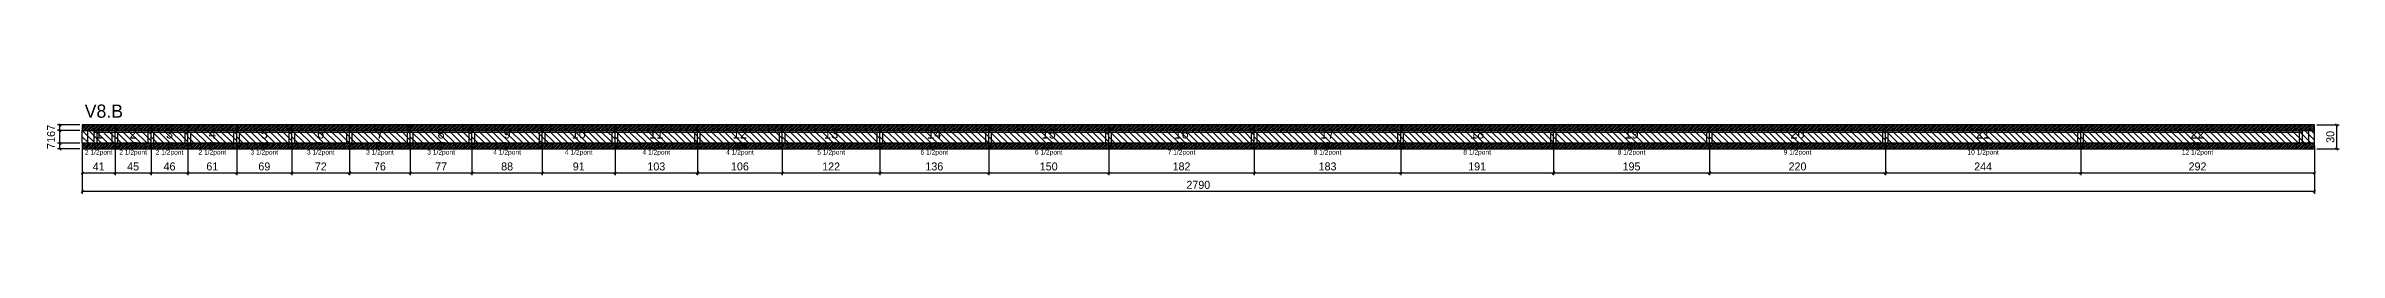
# Model space of a CAD drawing. Extents: x -69 to 5853, y -79 to 33.
# Drawn here: x 2986 to 5853, y -79 to 33 of the extents above; entities that cross this region are included whole.
import ezdxf
from ezdxf.enums import TextEntityAlignment as Align

# ---------------------------------------------------------------- set-up
doc = ezdxf.new("R2010")
doc.units = 0
for name, color, linetype in [('5', 5, 'Continuous'), ('COTA', 241, 'Continuous'), ('NOMENCLATURA', 7, 'Continuous'), ('Painéis', 200, 'Continuous'), ('Reaproveitamento', 30, 'Continuous'), ('SARR_2.2x7', 40, 'Continuous'), ('SARR_3.5x7', 81, 'Continuous'), ('SCO-___-LAJ', 224, 'Continuous'), ('texto', 7, 'Continuous')]:
    doc.layers.add(name, color=color, linetype=linetype)
doc.dimstyles.new('PAINEL', dxfattribs={"dimtxt": 10, "dimasz": 3, "dimexe": 3, "dimexo": 3, "dimgap": 3, "dimtad": 1, "dimblk": 'OBLIQUE', "dimblk1": 'OBLIQUE', "dimcen": 2.5, "dimclrd": 4, "dimclre": 4, "dimclrt": 240, "dimazin": 3, "dimtfac": 1, "dimtmove": 0, "dimatfit": 3})

# ---------------------------------------------------------------- blocks, each defined once
blk = doc.blocks.new('_OBLIQUE')
at = {"color": 0, "linetype": 'BYBLOCK'}
blk.add_line((-0.5, -0.5), (0.5, 0.5), dxfattribs=at)

msp = doc.modelspace()

# ---------------------------------------------------------------- hatches: boundary and pattern name
at = {"layer": 'COTA'}
h = msp.add_hatch(dxfattribs=at)
h.set_pattern_fill('ANSI31', scale=0.5)
h.paths.add_polyline_path([(3032, 0), (3073, 0), (3073, 7), (3032, 7)])
h = msp.add_hatch(dxfattribs=at)
h.set_pattern_fill('ANSI31', scale=0.5)
h.paths.add_polyline_path([(3073, 0), (3118, 0), (3118, 7), (3073, 7)])
h = msp.add_hatch(dxfattribs=at)
h.set_pattern_fill('ANSI31', scale=0.5)
h.paths.add_polyline_path([(3118, 0), (3164, 0), (3164, 7), (3118, 7)])
h = msp.add_hatch(dxfattribs=at)
h.set_pattern_fill('ANSI31', scale=0.5)
h.paths.add_polyline_path([(3164, 0), (3225, 0), (3225, 7), (3164, 7)])
h = msp.add_hatch(dxfattribs=at)
h.set_pattern_fill('ANSI31', scale=0.5)
h.paths.add_polyline_path([(3225, 0), (3294, 0), (3294, 7), (3225, 7)])
h = msp.add_hatch(dxfattribs=at)
h.set_pattern_fill('ANSI31', scale=0.5)
h.paths.add_polyline_path([(3294, 0), (3366, 0), (3366, 7), (3294, 7)])
h = msp.add_hatch(dxfattribs=at)
h.set_pattern_fill('ANSI31', scale=0.5)
h.paths.add_polyline_path([(3366, 0), (3442, 0), (3442, 7), (3366, 7)])
h = msp.add_hatch(dxfattribs=at)
h.set_pattern_fill('ANSI31', scale=0.5)
h.paths.add_polyline_path([(3442, 0), (3519, 0), (3519, 7), (3442, 7)])
h = msp.add_hatch(dxfattribs=at)
h.set_pattern_fill('ANSI31', scale=0.5)
h.paths.add_polyline_path([(3519, 0), (3607, 0), (3607, 7), (3519, 7)])
h = msp.add_hatch(dxfattribs=at)
h.set_pattern_fill('ANSI31', scale=0.5)
h.paths.add_polyline_path([(3607, 0), (3698, 0), (3698, 7), (3607, 7)])
h = msp.add_hatch(dxfattribs=at)
h.set_pattern_fill('ANSI31', scale=0.5)
h.paths.add_polyline_path([(3698, 0), (3801, 0), (3801, 7), (3698, 7)])
h = msp.add_hatch(dxfattribs=at)
h.set_pattern_fill('ANSI31', scale=0.5)
h.paths.add_polyline_path([(3801, 0), (3907, 0), (3907, 7), (3801, 7)])
h = msp.add_hatch(dxfattribs=at)
h.set_pattern_fill('ANSI31', scale=0.5)
h.paths.add_polyline_path([(3907, 0), (4029, 0), (4029, 7), (3907, 7)])
h = msp.add_hatch(dxfattribs=at)
h.set_pattern_fill('ANSI31', scale=0.5)
h.paths.add_polyline_path([(4029, 0), (4165, 0), (4165, 7), (4029, 7)])
h = msp.add_hatch(dxfattribs=at)
h.set_pattern_fill('ANSI31', scale=0.5)
h.paths.add_polyline_path([(4165, 0), (4315, 0), (4315, 7), (4165, 7)])
h = msp.add_hatch(dxfattribs=at)
h.set_pattern_fill('ANSI31', scale=0.5)
h.paths.add_polyline_path([(4315, 0), (4497, 0), (4497, 7), (4315, 7)])
h = msp.add_hatch(dxfattribs=at)
h.set_pattern_fill('ANSI31', scale=0.5)
h.paths.add_polyline_path([(4497, 0), (4680, 0), (4680, 7), (4497, 7)])
h = msp.add_hatch(dxfattribs=at)
h.set_pattern_fill('ANSI31', scale=0.5)
h.paths.add_polyline_path([(4680, 0), (4871, 0), (4871, 7), (4680, 7)])
h = msp.add_hatch(dxfattribs=at)
h.set_pattern_fill('ANSI31', scale=0.5)
h.paths.add_polyline_path([(4871, 0), (5066, 0), (5066, 7), (4871, 7)])
h = msp.add_hatch(dxfattribs=at)
h.set_pattern_fill('ANSI31', scale=0.5)
h.paths.add_polyline_path([(5066, 0), (5286, 0), (5286, 7), (5066, 7)])
h = msp.add_hatch(dxfattribs=at)
h.set_pattern_fill('ANSI31', scale=0.5)
h.paths.add_polyline_path([(5286, 0), (5530, 0), (5530, 7), (5286, 7)])
h = msp.add_hatch(dxfattribs=at)
h.set_pattern_fill('ANSI31', scale=0.5)
h.paths.add_polyline_path([(5530, 0), (5822, 0), (5822, 7), (5530, 7)])
h = msp.add_hatch(dxfattribs=at)
h.set_pattern_fill('ANSI31', scale=0.5)
h.paths.add_polyline_path([(3032, -23), (3073, -23), (3073, -16), (3032, -16)])
h = msp.add_hatch(dxfattribs=at)
h.set_pattern_fill('ANSI31', scale=0.5)
h.paths.add_polyline_path([(3073, -23), (3118, -23), (3118, -16), (3073, -16)])
h = msp.add_hatch(dxfattribs=at)
h.set_pattern_fill('ANSI31', scale=0.5)
h.paths.add_polyline_path([(3118, -23), (3164, -23), (3164, -16), (3118, -16)])
h = msp.add_hatch(dxfattribs=at)
h.set_pattern_fill('ANSI31', scale=0.5)
h.paths.add_polyline_path([(3164, -23), (3225, -23), (3225, -16), (3164, -16)])
h = msp.add_hatch(dxfattribs=at)
h.set_pattern_fill('ANSI31', scale=0.5)
h.paths.add_polyline_path([(3225, -23), (3294, -23), (3294, -16), (3225, -16)])
h = msp.add_hatch(dxfattribs=at)
h.set_pattern_fill('ANSI31', scale=0.5)
h.paths.add_polyline_path([(3294, -23), (3366, -23), (3366, -16), (3294, -16)])
h = msp.add_hatch(dxfattribs=at)
h.set_pattern_fill('ANSI31', scale=0.5)
h.paths.add_polyline_path([(3366, -23), (3442, -23), (3442, -16), (3366, -16)])
h = msp.add_hatch(dxfattribs=at)
h.set_pattern_fill('ANSI31', scale=0.5)
h.paths.add_polyline_path([(3442, -23), (3519, -23), (3519, -16), (3442, -16)])
h = msp.add_hatch(dxfattribs=at)
h.set_pattern_fill('ANSI31', scale=0.5)
h.paths.add_polyline_path([(3519, -23), (3607, -23), (3607, -16), (3519, -16)])
h = msp.add_hatch(dxfattribs=at)
h.set_pattern_fill('ANSI31', scale=0.5)
h.paths.add_polyline_path([(3607, -23), (3698, -23), (3698, -16), (3607, -16)])
h = msp.add_hatch(dxfattribs=at)
h.set_pattern_fill('ANSI31', scale=0.5)
h.paths.add_polyline_path([(3698, -23), (3801, -23), (3801, -16), (3698, -16)])
h = msp.add_hatch(dxfattribs=at)
h.set_pattern_fill('ANSI31', scale=0.5)
h.paths.add_polyline_path([(3801, -23), (3907, -23), (3907, -16), (3801, -16)])
h = msp.add_hatch(dxfattribs=at)
h.set_pattern_fill('ANSI31', scale=0.5)
h.paths.add_polyline_path([(3907, -23), (4029, -23), (4029, -16), (3907, -16)])
h = msp.add_hatch(dxfattribs=at)
h.set_pattern_fill('ANSI31', scale=0.5)
h.paths.add_polyline_path([(4029, -23), (4165, -23), (4165, -16), (4029, -16)])
h = msp.add_hatch(dxfattribs=at)
h.set_pattern_fill('ANSI31', scale=0.5)
h.paths.add_polyline_path([(4165, -23), (4315, -23), (4315, -16), (4165, -16)])
h = msp.add_hatch(dxfattribs=at)
h.set_pattern_fill('ANSI31', scale=0.5)
h.paths.add_polyline_path([(4315, -23), (4497, -23), (4497, -16), (4315, -16)])
h = msp.add_hatch(dxfattribs=at)
h.set_pattern_fill('ANSI31', scale=0.5)
h.paths.add_polyline_path([(4497, -23), (4680, -23), (4680, -16), (4497, -16)])
h = msp.add_hatch(dxfattribs=at)
h.set_pattern_fill('ANSI31', scale=0.5)
h.paths.add_polyline_path([(4680, -23), (4871, -23), (4871, -16), (4680, -16)])
h = msp.add_hatch(dxfattribs=at)
h.set_pattern_fill('ANSI31', scale=0.5)
h.paths.add_polyline_path([(4871, -23), (5066, -23), (5066, -16), (4871, -16)])
h = msp.add_hatch(dxfattribs=at)
h.set_pattern_fill('ANSI31', scale=0.5)
h.paths.add_polyline_path([(5066, -23), (5286, -23), (5286, -16), (5066, -16)])
h = msp.add_hatch(dxfattribs=at)
h.set_pattern_fill('ANSI31', scale=0.5)
h.paths.add_polyline_path([(5286, -23), (5530, -23), (5530, -16), (5286, -16)])
h = msp.add_hatch(dxfattribs=at)
h.set_pattern_fill('ANSI31', scale=0.5)
h.paths.add_polyline_path([(5530, -23), (5822, -23), (5822, -16), (5530, -16)])

# ---------------------------------------------------------------- linework, layer by layer
at = {"layer": 'Painéis'}
for p, q in [((3032, 0), (3073, 0)), ((3032, -16), (3032, 0)), ((3073, -16), (3073, 0)), ((3073, -16), (3073, 0)), ((3073, 0), (3118, 0)), ((3073, -16), (3073, 0)), ((3118, -16), (3118, 0)), ((3118, -16), (3118, 0)), ((3118, 0), (3164, 0)), ((3118, -16), (3118, 0)), ((3164, -16), (3164, 0)), ((3164, -16), (3164, 0)), ((3164, 0), (3225, 0)), ((3164, -16), (3164, 0)), ((3225, -16), (3225, 0)), ((3225, -16), (3225, 0)), ((3225, 0), (3294, 0)), ((3225, -16), (3225, 0)), ((3294, -16), (3294, 0)), ((3294, -16), (3294, 0)), ((3294, 0), (3366, 0)), ((3294, -16), (3294, 0)), ((3366, -16), (3366, 0)), ((3366, -16), (3366, 0)), ((3366, 0), (3442, 0)), ((3366, -16), (3366, 0)), ((3442, -16), (3442, 0)), ((3442, -16), (3442, 0)), ((3442, 0), (3519, 0)), ((3442, -16), (3442, 0)), ((3519, -16), (3519, 0)), ((3519, -16), (3519, 0)), ((3519, 0), (3607, 0)), ((3519, -16), (3519, 0)), ((3607, -16), (3607, 0)), ((3607, -16), (3607, 0)), ((3607, 0), (3698, 0)), ((3607, -16), (3607, 0)), ((3698, -16), (3698, 0)), ((3698, -16), (3698, 0)), ((3698, 0), (3801, 0)), ((3698, -16), (3698, 0)), ((3801, -16), (3801, 0)), ((3801, -16), (3801, 0)), ((3801, 0), (3907, 0)), ((3801, -16), (3801, 0)), ((3907, -16), (3907, 0)), ((3907, -16), (3907, 0)), ((3907, 0), (4029, 0)), ((3907, -16), (3907, 0)), ((4029, -16), (4029, 0)), ((4029, -16), (4029, 0)), ((4029, 0), (4165, 0)), ((4029, -16), (4029, 0)), ((4165, -16), (4165, 0)), ((4165, -16), (4165, 0)), ((4165, 0), (4315, 0)), ((4165, -16), (4165, 0)), ((4315, -16), (4315, 0)), ((4315, -16), (4315, 0)), ((4315, 0), (4497, 0)), ((4315, -16), (4315, 0)), ((4497, -16), (4497, 0)), ((4497, -16), (4497, 0)), ((4497, 0), (4680, 0)), ((4497, -16), (4497, 0)), ((4680, -16), (4680, 0)), ((4680, -16), (4680, 0)), ((4680, 0), (4871, 0)), ((4680, -16), (4680, 0)), ((4871, -16), (4871, 0)), ((4871, -16), (4871, 0)), ((4871, 0), (5066, 0)), ((4871, -16), (4871, 0)), ((5066, -16), (5066, 0)), ((5066, -16), (5066, 0)), ((5066, 0), (5286, 0)), ((5066, -16), (5066, 0)), ((5286, -16), (5286, 0)), ((5286, -16), (5286, 0)), ((5286, 0), (5530, 0)), ((5286, -16), (5286, 0)), ((5530, -16), (5530, 0)), ((5530, -16), (5530, 0)), ((5530, 0), (5822, 0)), ((5530, -16), (5530, 0)), ((5822, -16), (5822, 0)), ((3032, -16), (3073, -16)), ((3073, -16), (3118, -16)), ((3118, -16), (3164, -16)), ((3164, -16), (3225, -16)), ((3225, -16), (3294, -16)), ((3294, -16), (3366, -16)), ((3366, -16), (3442, -16)), ((3442, -16), (3519, -16)), ((3519, -16), (3607, -16)), ((3607, -16), (3698, -16)), ((3698, -16), (3801, -16)), ((3801, -16), (3907, -16)), ((3907, -16), (4029, -16)), ((4029, -16), (4165, -16)), ((4165, -16), (4315, -16)), ((4315, -16), (4497, -16)), ((4497, -16), (4680, -16)), ((4680, -16), (4871, -16)), ((4871, -16), (5066, -16)), ((5066, -16), (5286, -16)), ((5286, -16), (5530, -16)), ((5530, -16), (5822, -16))]:
    msp.add_line(p, q, dxfattribs=at)
at = {"layer": 'Reaproveitamento', "color": 30}
for p, q in [((3048, -16), (3032, 0)), ((3056, -16), (3040, 0)), ((3064, -16), (3048, 0)), ((3072, -16), (3056, 0)), ((3073, -9), (3064, 0)), ((3073, -1), (3072, 0)), ((3089, -16), (3073, 0)), ((3097, -16), (3081, 0)), ((3105, -16), (3089, 0)), ((3113, -16), (3097, 0)), ((3118, -13), (3105, 0)), ((3118, -5), (3113, 0)), ((3134, -16), (3118, 0)), ((3142, -16), (3126, 0)), ((3150, -16), (3134, 0)), ((3158, -16), (3142, 0)), ((3164, -14), (3150, 0)), ((3164, -6), (3158, 0)), ((3180, -16), (3164, 0)), ((3188, -16), (3172, 0)), ((3196, -16), (3180, 0)), ((3204, -16), (3188, 0)), ((3212, -16), (3196, 0)), ((3220, -16), (3204, 0)), ((3225, -13), (3212, 0)), ((3225, -5), (3220, 0)), ((3241, -16), (3225, 0)), ((3249, -16), (3233, 0)), ((3257, -16), (3241, 0)), ((3265, -16), (3249, 0)), ((3273, -16), (3257, 0)), ((3281, -16), (3265, 0)), ((3289, -16), (3273, 0)), ((3294, -13), (3281, 0)), ((3294, -5), (3289, 0)), ((3310, -16), (3294, 0)), ((3318, -16), (3302, 0)), ((3326, -16), (3310, 0)), ((3334, -16), (3318, 0)), ((3342, -16), (3326, 0)), ((3350, -16), (3334, 0)), ((3358, -16), (3342, 0)), ((3366, -16), (3350, 0)), ((3366, -8), (3358, 0)), ((3366, 0), (3366, 0)), ((3382, -16), (3366, 0)), ((3390, -16), (3374, 0)), ((3398, -16), (3382, 0)), ((3406, -16), (3390, 0)), ((3414, -16), (3398, 0)), ((3422, -16), (3406, 0)), ((3430, -16), (3414, 0)), ((3438, -16), (3422, 0)), ((3442, -12), (3430, 0)), ((3442, -4), (3438, 0)), ((3458, -16), (3442, 0)), ((3466, -16), (3450, 0)), ((3474, -16), (3458, 0)), ((3482, -16), (3466, 0)), ((3490, -16), (3474, 0)), ((3498, -16), (3482, 0)), ((3506, -16), (3490, 0)), ((3514, -16), (3498, 0)), ((3519, -13), (3506, 0)), ((3519, -5), (3514, 0)), ((3535, -16), (3519, 0)), ((3543, -16), (3527, 0)), ((3551, -16), (3535, 0)), ((3559, -16), (3543, 0)), ((3567, -16), (3551, 0)), ((3575, -16), (3559, 0)), ((3583, -16), (3567, 0)), ((3591, -16), (3575, 0)), ((3599, -16), (3583, 0)), ((3607, -16), (3591, 0)), ((3607, -8), (3599, 0)), ((3607, 0), (3607, 0)), ((3623, -16), (3607, 0)), ((3631, -16), (3615, 0)), ((3639, -16), (3623, 0)), ((3647, -16), (3631, 0)), ((3655, -16), (3639, 0)), ((3663, -16), (3647, 0)), ((3671, -16), (3655, 0)), ((3679, -16), (3663, 0)), ((3687, -16), (3671, 0)), ((3695, -16), (3679, 0)), ((3698, -11), (3687, 0)), ((3698, -3), (3695, 0)), ((3714, -16), (3698, 0)), ((3722, -16), (3706, 0)), ((3730, -16), (3714, 0)), ((3738, -16), (3722, 0)), ((3746, -16), (3730, 0)), ((3754, -16), (3738, 0)), ((3762, -16), (3746, 0)), ((3770, -16), (3754, 0)), ((3778, -16), (3762, 0)), ((3786, -16), (3770, 0)), ((3794, -16), (3778, 0)), ((3801, -15), (3786, 0)), ((3801, -7), (3794, 0)), ((3817, -16), (3801, 0)), ((3825, -16), (3809, 0)), ((3833, -16), (3817, 0)), ((3841, -16), (3825, 0)), ((3849, -16), (3833, 0)), ((3857, -16), (3841, 0)), ((3865, -16), (3849, 0)), ((3873, -16), (3857, 0)), ((3881, -16), (3865, 0)), ((3889, -16), (3873, 0)), ((3897, -16), (3881, 0)), ((3905, -16), (3889, 0)), ((3907, -10), (3897, 0)), ((3907, -2), (3905, 0)), ((3923, -16), (3907, 0)), ((3931, -16), (3915, 0)), ((3939, -16), (3923, 0)), ((3947, -16), (3931, 0)), ((3955, -16), (3939, 0)), ((3963, -16), (3947, 0)), ((3971, -16), (3955, 0)), ((3979, -16), (3963, 0)), ((3987, -16), (3971, 0)), ((3995, -16), (3979, 0)), ((4003, -16), (3987, 0)), ((4011, -16), (3995, 0)), ((4019, -16), (4003, 0)), ((4027, -16), (4011, 0)), ((4029, -10), (4019, 0)), ((4029, -2), (4027, 0)), ((4045, -16), (4029, 0)), ((4053, -16), (4037, 0)), ((4061, -16), (4045, 0)), ((4069, -16), (4053, 0)), ((4077, -16), (4061, 0)), ((4085, -16), (4069, 0)), ((4093, -16), (4077, 0)), ((4101, -16), (4085, 0)), ((4109, -16), (4093, 0)), ((4117, -16), (4101, 0)), ((4125, -16), (4109, 0)), ((4133, -16), (4117, 0)), ((4141, -16), (4125, 0)), ((4149, -16), (4133, 0)), ((4157, -16), (4141, 0)), ((4165, -16), (4149, 0)), ((4165, -8), (4157, 0)), ((4165, 0), (4165, 0)), ((4181, -16), (4165, 0)), ((4189, -16), (4173, 0)), ((4197, -16), (4181, 0)), ((4205, -16), (4189, 0)), ((4213, -16), (4197, 0)), ((4221, -16), (4205, 0)), ((4229, -16), (4213, 0)), ((4237, -16), (4221, 0)), ((4245, -16), (4229, 0)), ((4253, -16), (4237, 0)), ((4261, -16), (4245, 0)), ((4269, -16), (4253, 0)), ((4277, -16), (4261, 0)), ((4285, -16), (4269, 0)), ((4293, -16), (4277, 0)), ((4301, -16), (4285, 0)), ((4309, -16), (4293, 0)), ((4315, -14), (4301, 0)), ((4315, -6), (4309, 0)), ((4331, -16), (4315, 0)), ((4339, -16), (4323, 0)), ((4347, -16), (4331, 0)), ((4355, -16), (4339, 0)), ((4363, -16), (4347, 0)), ((4371, -16), (4355, 0)), ((4379, -16), (4363, 0)), ((4387, -16), (4371, 0)), ((4395, -16), (4379, 0)), ((4403, -16), (4387, 0)), ((4411, -16), (4395, 0)), ((4419, -16), (4403, 0)), ((4427, -16), (4411, 0)), ((4435, -16), (4419, 0)), ((4443, -16), (4427, 0)), ((4451, -16), (4435, 0)), ((4459, -16), (4443, 0)), ((4467, -16), (4451, 0)), ((4475, -16), (4459, 0)), ((4483, -16), (4467, 0)), ((4491, -16), (4475, 0)), ((4497, -14), (4483, 0)), ((4497, -6), (4491, 0)), ((4513, -16), (4497, 0)), ((4521, -16), (4505, 0)), ((4529, -16), (4513, 0)), ((4537, -16), (4521, 0)), ((4545, -16), (4529, 0)), ((4553, -16), (4537, 0)), ((4561, -16), (4545, 0)), ((4569, -16), (4553, 0)), ((4577, -16), (4561, 0)), ((4585, -16), (4569, 0)), ((4593, -16), (4577, 0)), ((4601, -16), (4585, 0)), ((4609, -16), (4593, 0)), ((4617, -16), (4601, 0)), ((4625, -16), (4609, 0)), ((4633, -16), (4617, 0)), ((4641, -16), (4625, 0)), ((4649, -16), (4633, 0)), ((4657, -16), (4641, 0)), ((4665, -16), (4649, 0)), ((4673, -16), (4657, 0)), ((4680, -15), (4665, 0)), ((4680, -7), (4673, 0)), ((4696, -16), (4680, 0)), ((4704, -16), (4688, 0)), ((4712, -16), (4696, 0)), ((4720, -16), (4704, 0)), ((4728, -16), (4712, 0)), ((4736, -16), (4720, 0)), ((4744, -16), (4728, 0)), ((4752, -16), (4736, 0)), ((4760, -16), (4744, 0)), ((4768, -16), (4752, 0)), ((4776, -16), (4760, 0)), ((4784, -16), (4768, 0)), ((4792, -16), (4776, 0)), ((4800, -16), (4784, 0)), ((4808, -16), (4792, 0)), ((4816, -16), (4800, 0)), ((4824, -16), (4808, 0)), ((4832, -16), (4816, 0)), ((4840, -16), (4824, 0)), ((4848, -16), (4832, 0)), ((4856, -16), (4840, 0)), ((4864, -16), (4848, 0)), ((4871, -15), (4856, 0)), ((4871, -7), (4864, 0)), ((4887, -16), (4871, 0)), ((4895, -16), (4879, 0)), ((4903, -16), (4887, 0)), ((4911, -16), (4895, 0)), ((4919, -16), (4903, 0)), ((4927, -16), (4911, 0)), ((4935, -16), (4919, 0)), ((4943, -16), (4927, 0)), ((4951, -16), (4935, 0)), ((4959, -16), (4943, 0)), ((4967, -16), (4951, 0)), ((4975, -16), (4959, 0)), ((4983, -16), (4967, 0)), ((4991, -16), (4975, 0)), ((4999, -16), (4983, 0)), ((5007, -16), (4991, 0)), ((5015, -16), (4999, 0)), ((5023, -16), (5007, 0)), ((5031, -16), (5015, 0)), ((5039, -16), (5023, 0)), ((5047, -16), (5031, 0)), ((5055, -16), (5039, 0)), ((5063, -16), (5047, 0)), ((5066, -11), (5055, 0)), ((5066, -3), (5063, 0)), ((5082, -16), (5066, 0)), ((5090, -16), (5074, 0)), ((5098, -16), (5082, 0)), ((5106, -16), (5090, 0)), ((5114, -16), (5098, 0)), ((5122, -16), (5106, 0)), ((5130, -16), (5114, 0)), ((5138, -16), (5122, 0)), ((5146, -16), (5130, 0)), ((5154, -16), (5138, 0)), ((5162, -16), (5146, 0)), ((5170, -16), (5154, 0)), ((5178, -16), (5162, 0)), ((5186, -16), (5170, 0)), ((5194, -16), (5178, 0)), ((5202, -16), (5186, 0)), ((5210, -16), (5194, 0)), ((5218, -16), (5202, 0)), ((5226, -16), (5210, 0)), ((5234, -16), (5218, 0)), ((5242, -16), (5226, 0)), ((5250, -16), (5234, 0)), ((5258, -16), (5242, 0)), ((5266, -16), (5250, 0)), ((5274, -16), (5258, 0)), ((5282, -16), (5266, 0)), ((5286, -12), (5274, 0)), ((5286, -4), (5282, 0)), ((5302, -16), (5286, 0)), ((5310, -16), (5294, 0)), ((5318, -16), (5302, 0)), ((5326, -16), (5310, 0)), ((5334, -16), (5318, 0)), ((5342, -16), (5326, 0)), ((5350, -16), (5334, 0)), ((5358, -16), (5342, 0)), ((5366, -16), (5350, 0)), ((5374, -16), (5358, 0)), ((5382, -16), (5366, 0)), ((5390, -16), (5374, 0)), ((5398, -16), (5382, 0)), ((5406, -16), (5390, 0)), ((5414, -16), (5398, 0)), ((5422, -16), (5406, 0)), ((5430, -16), (5414, 0)), ((5438, -16), (5422, 0)), ((5446, -16), (5430, 0)), ((5454, -16), (5438, 0)), ((5462, -16), (5446, 0)), ((5470, -16), (5454, 0)), ((5478, -16), (5462, 0)), ((5486, -16), (5470, 0)), ((5494, -16), (5478, 0)), ((5502, -16), (5486, 0)), ((5510, -16), (5494, 0)), ((5518, -16), (5502, 0)), ((5526, -16), (5510, 0)), ((5530, -12), (5518, 0)), ((5530, -4), (5526, 0)), ((5546, -16), (5530, 0)), ((5554, -16), (5538, 0)), ((5562, -16), (5546, 0)), ((5570, -16), (5554, 0)), ((5578, -16), (5562, 0)), ((5586, -16), (5570, 0)), ((5594, -16), (5578, 0)), ((5602, -16), (5586, 0)), ((5610, -16), (5594, 0)), ((5618, -16), (5602, 0)), ((5626, -16), (5610, 0)), ((5634, -16), (5618, 0)), ((5642, -16), (5626, 0)), ((5650, -16), (5634, 0)), ((5658, -16), (5642, 0)), ((5666, -16), (5650, 0)), ((5674, -16), (5658, 0)), ((5682, -16), (5666, 0)), ((5690, -16), (5674, 0)), ((5698, -16), (5682, 0)), ((5706, -16), (5690, 0)), ((5714, -16), (5698, 0)), ((5722, -16), (5706, 0)), ((5730, -16), (5714, 0)), ((5738, -16), (5722, 0)), ((5746, -16), (5730, 0)), ((5754, -16), (5738, 0)), ((5762, -16), (5746, 0)), ((5770, -16), (5754, 0)), ((5778, -16), (5762, 0)), ((5786, -16), (5770, 0)), ((5794, -16), (5778, 0)), ((5802, -16), (5786, 0)), ((5810, -16), (5794, 0)), ((5818, -16), (5802, 0)), ((5822, -12), (5810, 0)), ((5822, -4), (5818, 0)), ((3040, -16), (3032, -8)), ((3032, -16), (3032, -16)), ((3081, -16), (3073, -8)), ((3073, -16), (3073, -16)), ((3126, -16), (3118, -8)), ((3118, -16), (3118, -16)), ((3172, -16), (3164, -8)), ((3164, -16), (3164, -16)), ((3233, -16), (3225, -8)), ((3225, -16), (3225, -16)), ((3302, -16), (3294, -8)), ((3294, -16), (3294, -16)), ((3374, -16), (3366, -8)), ((3366, -16), (3366, -16)), ((3450, -16), (3442, -8)), ((3442, -16), (3442, -16)), ((3527, -16), (3519, -8)), ((3519, -16), (3519, -16)), ((3615, -16), (3607, -8)), ((3607, -16), (3607, -16)), ((3706, -16), (3698, -8)), ((3698, -16), (3698, -16)), ((3809, -16), (3801, -8)), ((3801, -16), (3801, -16)), ((3915, -16), (3907, -8)), ((3907, -16), (3907, -16)), ((4037, -16), (4029, -8)), ((4029, -16), (4029, -16)), ((4173, -16), (4165, -8)), ((4165, -16), (4165, -16)), ((4323, -16), (4315, -8)), ((4315, -16), (4315, -16)), ((4505, -16), (4497, -8)), ((4497, -16), (4497, -16)), ((4688, -16), (4680, -8)), ((4680, -16), (4680, -16)), ((4879, -16), (4871, -8)), ((4871, -16), (4871, -16)), ((5074, -16), (5066, -8)), ((5066, -16), (5066, -16)), ((5294, -16), (5286, -8)), ((5286, -16), (5286, -16)), ((5538, -16), (5530, -8)), ((5530, -16), (5530, -16))]:
    msp.add_line(p, q, dxfattribs=at)
at = {"layer": 'SARR_2.2x7'}
for p, q in [((3039, -16), (3039, 0)), ((5815, -16), (5815, 0)), ((3047, -2.2), (3073, -2.2)), ((3073, -2.2), (3118, -2.2)), ((3118, -2.2), (3164, -2.2)), ((3164, -2.2), (3225, -2.2)), ((3225, -2.2), (3294, -2.2)), ((3294, -2.2), (3366, -2.2)), ((3366, -2.2), (3442, -2.2)), ((3442, -2.2), (3519, -2.2)), ((3519, -2.2), (3607, -2.2)), ((3607, -2.2), (3698, -2.2)), ((3698, -2.2), (3801, -2.2)), ((3801, -2.2), (3907, -2.2)), ((3907, -2.2), (4029, -2.2)), ((4029, -2.2), (4165, -2.2)), ((4165, -2.2), (4315, -2.2)), ((4315, -2.2), (4497, -2.2)), ((4497, -2.2), (4680, -2.2)), ((4680, -2.2), (4871, -2.2)), ((4871, -2.2), (5066, -2.2)), ((5066, -2.2), (5286, -2.2)), ((5286, -2.2), (5530, -2.2)), ((5530, -2.2), (5807, -2.2))]:
    msp.add_line(p, q, dxfattribs=at)
at = {"layer": 'SARR_3.5x7'}
for p, q in [((3047, -16), (3047, 0)), ((3073, -16), (3073, 0)), ((3073, -16), (3073, 0)), ((3118, -16), (3118, 0)), ((3118, -16), (3118, 0)), ((3164, -16), (3164, 0)), ((3164, -16), (3164, 0)), ((3225, -16), (3225, 0)), ((3225, -16), (3225, 0)), ((3294, -16), (3294, 0)), ((3294, -16), (3294, 0)), ((3366, -16), (3366, 0)), ((3366, -16), (3366, 0)), ((3442, -16), (3442, 0)), ((3442, -16), (3442, 0)), ((3519, -16), (3519, 0)), ((3519, -16), (3519, 0)), ((3607, -16), (3607, 0)), ((3607, -16), (3607, 0)), ((3698, -16), (3698, 0)), ((3698, -16), (3698, 0)), ((3801, -16), (3801, 0)), ((3801, -16), (3801, 0)), ((3907, -16), (3907, 0)), ((3907, -16), (3907, 0)), ((4029, -16), (4029, 0)), ((4029, -16), (4029, 0)), ((4165, -16), (4165, 0)), ((4165, -16), (4165, 0)), ((4315, -16), (4315, 0)), ((4315, -16), (4315, 0)), ((4497, -16), (4497, 0)), ((4497, -16), (4497, 0)), ((4680, -16), (4680, 0)), ((4680, -16), (4680, 0)), ((4871, -16), (4871, 0)), ((4871, -16), (4871, 0)), ((5066, -16), (5066, 0)), ((5066, -16), (5066, 0)), ((5286, -16), (5286, 0)), ((5286, -16), (5286, 0)), ((5530, -16), (5530, 0)), ((5530, -16), (5530, 0)), ((5807, -16), (5807, 0)), ((3047, -16), (3050.5, -16)), ((3050.5, -16), (3050.5, -2.2)), ((3069.5, -16), (3069.5, -2.2)), ((3069.5, -16), (3073, -16)), ((3073, -16), (3076.5, -16)), ((3076.5, -16), (3076.5, -2.2)), ((3114.5, -16), (3114.5, -2.2)), ((3114.5, -16), (3118, -16)), ((3118, -16), (3121.5, -16)), ((3121.5, -16), (3121.5, -2.2)), ((3160.5, -16), (3160.5, -2.2)), ((3160.5, -16), (3164, -16)), ((3164, -16), (3167.5, -16)), ((3167.5, -16), (3167.5, -2.2)), ((3221.5, -16), (3221.5, -2.2)), ((3221.5, -16), (3225, -16)), ((3225, -16), (3228.5, -16)), ((3228.5, -16), (3228.5, -2.2)), ((3290.5, -16), (3290.5, -2.2)), ((3290.5, -16), (3294, -16)), ((3294, -16), (3297.5, -16)), ((3297.5, -16), (3297.5, -2.2)), ((3362.5, -16), (3362.5, -2.2)), ((3362.5, -16), (3366, -16)), ((3366, -16), (3369.5, -16)), ((3369.5, -16), (3369.5, -2.2)), ((3438.5, -16), (3438.5, -2.2)), ((3438.5, -16), (3442, -16)), ((3442, -16), (3445.5, -16)), ((3445.5, -16), (3445.5, -2.2)), ((3515.5, -16), (3515.5, -2.2)), ((3515.5, -16), (3519, -16)), ((3519, -16), (3522.5, -16)), ((3522.5, -16), (3522.5, -2.2)), ((3603.5, -16), (3603.5, -2.2)), ((3603.5, -16), (3607, -16)), ((3607, -16), (3610.5, -16)), ((3610.5, -16), (3610.5, -2.2)), ((3694.5, -16), (3694.5, -2.2)), ((3694.5, -16), (3698, -16)), ((3698, -16), (3701.5, -16)), ((3701.5, -16), (3701.5, -2.2)), ((3797.5, -16), (3797.5, -2.2)), ((3797.5, -16), (3801, -16)), ((3801, -16), (3804.5, -16)), ((3804.5, -16), (3804.5, -2.2)), ((3903.5, -16), (3903.5, -2.2)), ((3903.5, -16), (3907, -16)), ((3907, -16), (3910.5, -16)), ((3910.5, -16), (3910.5, -2.2)), ((4025.5, -16), (4025.5, -2.2)), ((4025.5, -16), (4029, -16)), ((4029, -16), (4032.5, -16)), ((4032.5, -16), (4032.5, -2.2)), ((4161.5, -16), (4161.5, -2.2)), ((4161.5, -16), (4165, -16)), ((4165, -16), (4168.5, -16)), ((4168.5, -16), (4168.5, -2.2)), ((4311.5, -16), (4311.5, -2.2)), ((4311.5, -16), (4315, -16)), ((4315, -16), (4318.5, -16)), ((4318.5, -16), (4318.5, -2.2)), ((4493.5, -16), (4493.5, -2.2)), ((4493.5, -16), (4497, -16)), ((4497, -16), (4500.5, -16)), ((4500.5, -16), (4500.5, -2.2)), ((4676.5, -16), (4676.5, -2.2)), ((4676.5, -16), (4680, -16)), ((4680, -16), (4683.5, -16)), ((4683.5, -16), (4683.5, -2.2)), ((4867.5, -16), (4867.5, -2.2)), ((4867.5, -16), (4871, -16)), ((4871, -16), (4874.5, -16)), ((4874.5, -16), (4874.5, -2.2)), ((5062.5, -16), (5062.5, -2.2)), ((5062.5, -16), (5066, -16)), ((5066, -16), (5069.5, -16)), ((5069.5, -16), (5069.5, -2.2)), ((5282.5, -16), (5282.5, -2.2)), ((5282.5, -16), (5286, -16)), ((5286, -16), (5289.5, -16)), ((5289.5, -16), (5289.5, -2.2)), ((5526.5, -16), (5526.5, -2.2)), ((5526.5, -16), (5530, -16)), ((5530, -16), (5533.5, -16)), ((5533.5, -16), (5533.5, -2.2)), ((5803.5, -16), (5803.5, -2.2)), ((5803.5, -16), (5807, -16))]:
    msp.add_line(p, q, dxfattribs=at)
at = {"layer": 'SCO-___-LAJ'}
for points in [[(3032, 0), (3073, 0), (3073, 7), (3032, 7)], [(3073, 0), (3118, 0), (3118, 7), (3073, 7)], [(3118, 0), (3164, 0), (3164, 7), (3118, 7)], [(3164, 0), (3225, 0), (3225, 7), (3164, 7)], [(3225, 0), (3294, 0), (3294, 7), (3225, 7)], [(3294, 0), (3366, 0), (3366, 7), (3294, 7)], [(3366, 0), (3442, 0), (3442, 7), (3366, 7)], [(3442, 0), (3519, 0), (3519, 7), (3442, 7)], [(3519, 0), (3607, 0), (3607, 7), (3519, 7)], [(3607, 0), (3698, 0), (3698, 7), (3607, 7)], [(3698, 0), (3801, 0), (3801, 7), (3698, 7)], [(3801, 0), (3907, 0), (3907, 7), (3801, 7)], [(3907, 0), (4029, 0), (4029, 7), (3907, 7)], [(4029, 0), (4165, 0), (4165, 7), (4029, 7)], [(4165, 0), (4315, 0), (4315, 7), (4165, 7)], [(4315, 0), (4497, 0), (4497, 7), (4315, 7)], [(4497, 0), (4680, 0), (4680, 7), (4497, 7)], [(4680, 0), (4871, 0), (4871, 7), (4680, 7)], [(4871, 0), (5066, 0), (5066, 7), (4871, 7)], [(5066, 0), (5286, 0), (5286, 7), (5066, 7)], [(5286, 0), (5530, 0), (5530, 7), (5286, 7)], [(5530, 0), (5822, 0), (5822, 7), (5530, 7)], [(3032, -23), (3073, -23), (3073, -16), (3032, -16)], [(3073, -23), (3118, -23), (3118, -16), (3073, -16)], [(3118, -23), (3164, -23), (3164, -16), (3118, -16)], [(3164, -23), (3225, -23), (3225, -16), (3164, -16)], [(3225, -23), (3294, -23), (3294, -16), (3225, -16)], [(3294, -23), (3366, -23), (3366, -16), (3294, -16)], [(3366, -23), (3442, -23), (3442, -16), (3366, -16)], [(3442, -23), (3519, -23), (3519, -16), (3442, -16)], [(3519, -23), (3607, -23), (3607, -16), (3519, -16)], [(3607, -23), (3698, -23), (3698, -16), (3607, -16)], [(3698, -23), (3801, -23), (3801, -16), (3698, -16)], [(3801, -23), (3907, -23), (3907, -16), (3801, -16)], [(3907, -23), (4029, -23), (4029, -16), (3907, -16)], [(4029, -23), (4165, -23), (4165, -16), (4029, -16)], [(4165, -23), (4315, -23), (4315, -16), (4165, -16)], [(4315, -23), (4497, -23), (4497, -16), (4315, -16)], [(4497, -23), (4680, -23), (4680, -16), (4497, -16)], [(4680, -23), (4871, -23), (4871, -16), (4680, -16)], [(4871, -23), (5066, -23), (5066, -16), (4871, -16)], [(5066, -23), (5286, -23), (5286, -16), (5066, -16)], [(5286, -23), (5530, -23), (5530, -16), (5286, -16)], [(5530, -23), (5822, -23), (5822, -16), (5530, -16)]]:
    msp.add_lwpolyline(points, close=True, dxfattribs=at)

# ---------------------------------------------------------------- texts
at = {"layer": '5'}
for s, height, p in [('1', 12, (3052.5, -4)), ('2', 12, (3095.5, -4)), ('3', 12, (3141, -4)), ('4', 12, (3194.5, -4)), ('5', 12, (3259.5, -4)), ('6', 12, (3330, -4)), ('7', 12, (3404, -4)), ('8', 12, (3480.5, -4)), ('9', 12, (3563, -4)), ('10', 12, (3652.5, -4)), ('11', 12, (3749.5, -4)), ('12', 12, (3854, -4)), ('13', 12, (3968, -4)), ('14', 12, (4097, -4)), ('15', 12, (4240, -4)), ('16', 12, (4406, -4)), ('17', 12, (4588.5, -4)), ('18', 12, (4775.5, -4)), ('19', 12, (4968.5, -4)), ('20', 12, (5176, -4)), ('21', 12, (5408, -4)), ('22', 12, (5676, -4)), ('41', 7, (3052.5, -18)), ('45', 7, (3095.5, -18)), ('46', 7, (3141, -18)), ('61', 7, (3194.5, -18)), ('69', 7, (3259.5, -18)), ('72', 7, (3330, -18)), ('76', 7, (3404, -18)), ('77', 7, (3480.5, -18)), ('88', 7, (3563, -18)), ('91', 7, (3652.5, -18)), ('103', 7, (3749.5, -18)), ('106', 7, (3854, -18)), ('122', 7, (3968, -18)), ('136', 7, (4097, -18)), ('150', 7, (4240, -18)), ('182', 7, (4406, -18)), ('183', 7, (4588.5, -18)), ('191', 7, (4775.5, -18)), ('195', 7, (4968.5, -18)), ('220', 7, (5176, -18)), ('244', 7, (5408, -18)), ('292', 7, (5676, -18))]:
    msp.add_text(s, height=height, dxfattribs=at).set_placement(p, align=Align.MIDDLE_CENTER)
at = {"layer": 'NOMENCLATURA'}
msp.add_text('V8.B', height=16.5, dxfattribs=at).set_placement((3035, 16))
at = {"layer": 'texto', "char_height": 6, "attachment_point": 5}
for s, insert in [('2 1/2pont', (3052.5, -28)), ('2 1/2pont', (3095.5, -28)), ('2 1/2pont', (3141, -28)), ('2 1/2pont', (3194.5, -28)), ('3 1/2pont', (3259.5, -28)), ('3 1/2pont', (3330, -28)), ('3 1/2pont', (3404, -28)), ('3 1/2pont', (3480.5, -28)), ('4 1/2pont', (3563, -28)), ('4 1/2pont', (3652.5, -28)), ('4 1/2pont', (3749.5, -28)), ('4 1/2pont', (3854, -28)), ('5 1/2pont', (3968, -28)), ('6 1/2pont', (4097, -28)), ('6 1/2pont', (4240, -28)), ('7 1/2pont', (4406, -28)), ('8 1/2pont', (4588.5, -28)), ('8 1/2pont', (4775.5, -28)), ('8 1/2pont', (4968.5, -28)), ('9 1/2pont', (5176, -28)), ('10 1/2pont', (5408, -28)), ('12 1/2pont', (5676, -28))]:
    msp.add_mtext(s, dxfattribs=dict(at, insert=insert))

# ---------------------------------------------------------------- dimensions: what is measured, and where the dimension line sits
at = {"layer": 'COTA'}
for base, p1, p2 in [((3004, 0), (3032, 0), (3032, 7)), ((3004, -16), (3032, -16), (3032, 0)), ((5850, -23), (5822, -23), (5822, 7)), ((3004, -23), (3032, -23), (3032, -16))]:
    msp.add_linear_dim(base=base, p1=p1, p2=p2, angle=90, dimstyle='PAINEL', dxfattribs=at).render()
for base, p1, p2 in [((3032, -53), (3032, -16), (3073, -16)), ((3032, -76), (3032, -16), (5822, -16)), ((3073, -53), (3073, -16), (3118, -16)), ((3118, -53), (3118, -16), (3164, -16)), ((3164, -53), (3164, -16), (3225, -16)), ((3225, -53), (3225, -16), (3294, -16)), ((3294, -53), (3294, -16), (3366, -16)), ((3366, -53), (3366, -16), (3442, -16)), ((3442, -53), (3442, -16), (3519, -16)), ((3519, -53), (3519, -16), (3607, -16)), ((3607, -53), (3607, -16), (3698, -16)), ((3698, -53), (3698, -16), (3801, -16)), ((3801, -53), (3801, -16), (3907, -16)), ((3907, -53), (3907, -16), (4029, -16)), ((4029, -53), (4029, -16), (4165, -16)), ((4165, -53), (4165, -16), (4315, -16)), ((4315, -53), (4315, -16), (4497, -16)), ((4497, -53), (4497, -16), (4680, -16)), ((4680, -53), (4680, -16), (4871, -16)), ((4871, -53), (4871, -16), (5066, -16)), ((5066, -53), (5066, -16), (5286, -16)), ((5286, -53), (5286, -16), (5530, -16)), ((5530, -53), (5530, -16), (5822, -16))]:
    msp.add_linear_dim(base=base, p1=p1, p2=p2, dimstyle='PAINEL', dxfattribs=at).render()

doc.saveas('drawing.dxf')
